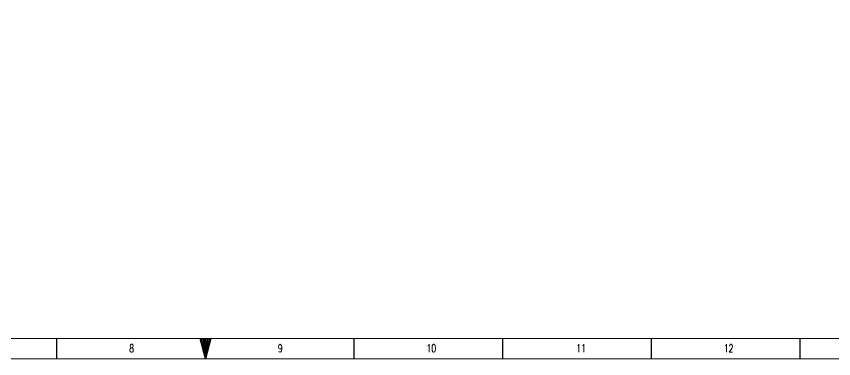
# Model space of a CAD drawing. Header units: inches. Extents: x 19 to 715735, y 34 to 210034.
# Drawn here: x 124883 to 226952, y 34 to 42822 of the extents above; entities that cross this region are included whole.
import ezdxf

# ---------------------------------------------------------------- set-up
doc = ezdxf.new("R2010")
doc.units = ezdxf.units.IN
doc.header["$MEASUREMENT"] = 0
doc.layers.add('Dimension', color=7, linetype='Continuous')
doc.styles.add('TEG BORDER', font='txt_qlt.shx', dxfattribs={"width": 0.7, "bigfont": 'hztxt.shx'})

msp = doc.modelspace()

# ---------------------------------------------------------------- linework, layer by layer
at = {"linetype": 'Continuous', "lineweight": 9}
msp.add_line((2519, 2534), (244519, 2534), dxfattribs=at)
for p, q in [((129956, 34), (129956, 2534)), ((148519, 34), (148519, 2534)), ((167081, 34), (167081, 2534)), ((185644, 34), (185644, 2534)), ((204206, 34), (204206, 2534)), ((222769, 34), (222769, 2534))]:
    msp.add_line(p, q)
at = {"color": 5, "lineweight": 15}
msp.add_lwpolyline([(19, 210034), (297019, 210034), (297019, 34), (19, 34)], close=True, dxfattribs=at)
at = {"lineweight": 9}
msp.add_lwpolyline([(2519, 207534), (294519, 207534), (294519, 2534), (2519, 2534)], close=True, dxfattribs=at)
msp.add_lwpolyline([(148519, 34), (147849, 2534), (149189, 2534), (148519, 34), (148016, 2534), (148184, 2534), (148519, 34), (148351, 2534), (148686, 2534), (148519, 34), (148854, 2534), (149021, 2534), (148519, 34)])
at = {"layer": 'Dimension', "color": 9, "lineweight": 9}
msp.add_line((244519, 2534), (195440, 2534), dxfattribs=at)

# ---------------------------------------------------------------- texts
at = {"char_height": 1000, "width": 1000, "attachment_point": 7, "style": 'TEG BORDER'}
for s, insert in [('8', (138980, 831)), ('9', (157542, 831)), ('10', (176105, 831)), ('\\pi150;11', (194667, 831)), ('\\pi-5.6843e-014;12', (213230, 831))]:
    msp.add_mtext(s, dxfattribs=dict(at, insert=insert))

doc.saveas('drawing.dxf')
